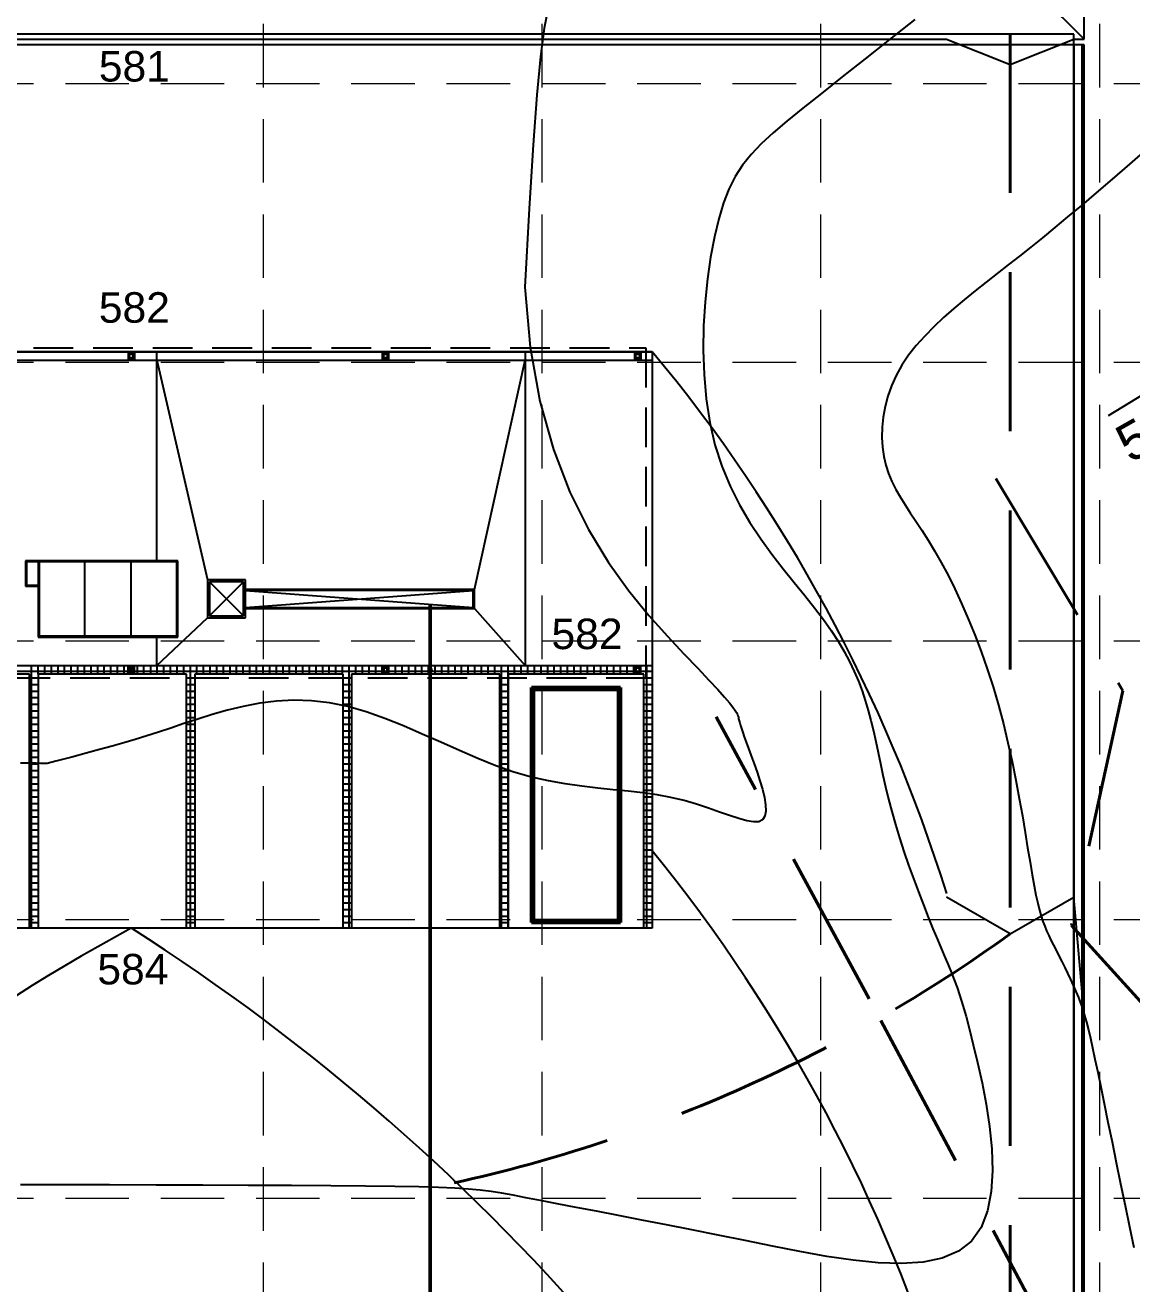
# Model space of a CAD drawing. Header units: inches. Extents: x 638 to 17512, y -393 to 10164.
# Drawn here: x 10956 to 12002, y 7437 to 8626 of the extents above; entities that cross this region are included whole.
import ezdxf
from ezdxf.enums import TextEntityAlignment as Align

# ---------------------------------------------------------------- set-up
doc = ezdxf.new("R2010")
doc.units = ezdxf.units.IN
doc.header["$LTSCALE"] = 600
doc.header["$MEASUREMENT"] = 0
for name, pattern in [('CENTERX2', [4, 2.5, -0.5, 0.5, -0.5]), ('DASHEDX2', [1.5, 1, -0.5]), ('HIDDEN', [0.375, 0.25, -0.125])]:
    doc.linetypes.add(name, pattern=pattern)
for name, color, linetype in [('Contour Lines Existing', 8, 'Continuous'), ('EC', 8, 'Continuous'), ('GRID', 254, 'HIDDEN'), ('NEW - CANOPY', 5, 'DASHEDX2'), ('NEW - CONCRETE PADS', 7, 'Continuous'), ('NEW - EDGING', 1, 'Continuous'), ('NEW - FENCE', 5, 'FENCELINE1'), ('NEW - LOT LINES', 5, 'CENTERX2'), ('NEW - MASONRY', 5, 'Continuous'), ('NEW - MASONRY HATCH', 8, 'Continuous'), ('NEW - PAVING', 5, 'Continuous'), ('NEW - SEWER SITE', 5, 'Continuous'), ('NEW - STRUCTURES', 5, 'Continuous'), ('PC', 3, 'Continuous')]:
    doc.layers.add(name, color=color, linetype=linetype)
doc.layers.add('Contour Lines Flow', color=4, linetype='HIDDEN', lineweight=40)
doc.styles.get("Standard").update_dxf_attribs({"font": 'ARIAL.TTF'})
doc.linetypes.add('FENCELINE1', pattern='A,0.25,-0.1,[133,ltypeshp.shx,S=0.1,R=0,X=-0.1,Y=0],-0.1,1', length=1.45)

msp = doc.modelspace()

# ---------------------------------------------------------------- linework, layer by layer
for p, q in [((11053.7, 8316.7), (11053.7, 8310.7)), ((11059.7, 8316.7), (11053.7, 8316.7)), ((11059.7, 8310.7), (11053.7, 8310.7)), ((11059.7, 8316.7), (11059.7, 8310.7)), ((11293.7, 8316.7), (11293.7, 8310.7)), ((11299.7, 8316.7), (11293.7, 8316.7)), ((11299.7, 8310.7), (11293.7, 8310.7)), ((11299.7, 8316.7), (11299.7, 8310.7)), ((11532, 8316.7), (11532, 8310.7)), ((11538, 8316.7), (11532, 8316.7)), ((11538, 8310.7), (11532, 8310.7)), ((11538, 8316.7), (11538, 8310.7)), ((11053.7, 8014.2), (11053.7, 8020.2)), ((11059.7, 8020.2), (11053.7, 8020.2)), ((11059.7, 8014.2), (11053.7, 8014.2)), ((11059.7, 8014.2), (11059.7, 8020.2)), ((11293.7, 8014.2), (11293.7, 8020.2)), ((11299.7, 8020.2), (11293.7, 8020.2)), ((11299.7, 8014.2), (11293.7, 8014.2)), ((11299.7, 8014.2), (11299.7, 8020.2)), ((11532, 8014.2), (11532, 8020.2)), ((11538, 8020.2), (11532, 8020.2)), ((11538, 8014.2), (11532, 8014.2)), ((11538, 8014.2), (11538, 8020.2))]:
    msp.add_line(p, q)
at = {"flags": 128}
for points in [[(11055.2, 8311.9, -0.414214), (11055, 8312.2), (11055, 8315.2, -0.414214), (11055.2, 8315.4), (11058.2, 8315.4, -0.414214), (11058.5, 8315.2), (11058.5, 8312.2, -0.414214), (11058.2, 8311.9)], [(11055.2, 8312, -0.414214), (11055.1, 8312.2), (11055.1, 8315.2, -0.414214), (11055.2, 8315.3), (11058.2, 8315.3, -0.414214), (11058.3, 8315.2), (11058.3, 8312.2, -0.414214), (11058.2, 8312)], [(11295.2, 8311.9, -0.414214), (11295, 8312.2), (11295, 8315.2, -0.414214), (11295.2, 8315.4), (11298.2, 8315.4, -0.414214), (11298.5, 8315.2), (11298.5, 8312.2, -0.414214), (11298.2, 8311.9)], [(11295.2, 8312, -0.414214), (11295.1, 8312.2), (11295.1, 8315.2, -0.414214), (11295.2, 8315.3), (11298.2, 8315.3, -0.414214), (11298.3, 8315.2), (11298.3, 8312.2, -0.414214), (11298.2, 8312)], [(11533.5, 8311.9, -0.414214), (11533.2, 8312.2), (11533.2, 8315.2, -0.414214), (11533.5, 8315.4), (11536.5, 8315.4, -0.414214), (11536.7, 8315.2), (11536.7, 8312.2, -0.414214), (11536.5, 8311.9)], [(11533.5, 8312, -0.414214), (11533.3, 8312.2), (11533.3, 8315.2, -0.414214), (11533.5, 8315.3), (11536.5, 8315.3, -0.414214), (11536.6, 8315.2), (11536.6, 8312.2, -0.414214), (11536.5, 8312)]]:
    msp.add_lwpolyline(points, format="xyb", close=True, dxfattribs=at)
for points in [[(11055.2, 8018.9, 0.414214), (11055, 8018.7), (11055, 8015.7, 0.414214), (11055.2, 8015.4), (11058.2, 8015.4, 0.414214), (11058.5, 8015.7), (11058.5, 8018.7, 0.414214), (11058.2, 8018.9)], [(11055.2, 8018.8, 0.414214), (11055.1, 8018.7), (11055.1, 8015.7, 0.414214), (11055.2, 8015.5), (11058.2, 8015.5, 0.414214), (11058.3, 8015.7), (11058.3, 8018.7, 0.414214), (11058.2, 8018.8)], [(11295.2, 8018.9, 0.414214), (11295, 8018.7), (11295, 8015.7, 0.414214), (11295.2, 8015.4), (11298.2, 8015.4, 0.414214), (11298.5, 8015.7), (11298.5, 8018.7, 0.414214), (11298.2, 8018.9)], [(11295.2, 8018.8, 0.414214), (11295.1, 8018.7), (11295.1, 8015.7, 0.414214), (11295.2, 8015.5), (11298.2, 8015.5, 0.414214), (11298.3, 8015.7), (11298.3, 8018.7, 0.414214), (11298.2, 8018.8)], [(11533.5, 8018.9, 0.414214), (11533.2, 8018.7), (11533.2, 8015.7, 0.414214), (11533.5, 8015.4), (11536.5, 8015.4, 0.414214), (11536.7, 8015.7), (11536.7, 8018.7, 0.414214), (11536.5, 8018.9)], [(11533.5, 8018.8, 0.414214), (11533.3, 8018.7), (11533.3, 8015.7, 0.414214), (11533.5, 8015.5), (11536.5, 8015.5, 0.414214), (11536.6, 8015.7), (11536.6, 8018.7, 0.414214), (11536.5, 8018.8)]]:
    msp.add_lwpolyline(points, format="xyb", close=True)
at = {"layer": 'Contour Lines Existing'}
for p, q in [((11450.3, 8642.1), (11446.7, 8623.2)), ((11796.7, 8631.4), (11772.9, 8612.5)), ((11446.7, 8623.2), (11443.2, 8596.5)), ((11772.9, 8612.5), (11749.8, 8594.3)), ((11443.2, 8596.5), (11439.7, 8560.4)), ((11749.8, 8594.3), (11728.1, 8577.2)), ((11728.1, 8577.2), (11708.4, 8561.6)), ((11439.7, 8560.4), (11436.1, 8513.1)), ((11708.4, 8561.6), (11691, 8547.8)), ((11691, 8547.8), (11675.9, 8535.6)), ((11662.8, 8524.5), (11651.6, 8514.2)), ((11675.9, 8535.6), (11662.8, 8524.5)), ((11436.1, 8513.1), (11432.4, 8453.1)), ((11651.6, 8514.2), (11642, 8504.1)), ((11642, 8504.1), (11633.9, 8493.9)), ((12016.9, 8510.3), (11999.3, 8494.9)), ((11633.9, 8493.9), (11627, 8483.1)), ((11999.3, 8494.9), (11983, 8480.7)), ((11627, 8483.1), (11621.1, 8471.3)), ((11983, 8480.7), (11968, 8467.8)), ((11621.1, 8471.3), (11616, 8458.2)), ((11968, 8467.8), (11954, 8455.9)), ((11432.4, 8453.1), (11428.4, 8378.7)), ((11616, 8458.2), (11611.5, 8443.2)), ((11954, 8455.9), (11941, 8445)), ((11611.5, 8443.2), (11607.4, 8426.1)), ((11941, 8445), (11928.8, 8434.9)), ((11928.8, 8434.9), (11917.2, 8425.4)), ((11607.4, 8426.1), (11603.8, 8407.1)), ((11917.2, 8425.4), (11906.1, 8416.5)), ((11603.8, 8407.1), (11600.8, 8386.6)), ((11895.4, 8408), (11884.9, 8399.7)), ((11906.1, 8416.5), (11895.4, 8408)), ((11884.9, 8399.7), (11874.5, 8391.6)), ((11600.8, 8386.6), (11598.6, 8364.8)), ((11864.1, 8383.4), (11853.7, 8375.2)), ((11874.5, 8391.6), (11864.1, 8383.4)), ((11428.4, 8378.7), (11433.3, 8321.9)), ((11853.7, 8375.2), (11843.4, 8366.8)), ((11598.6, 8364.8), (11597.2, 8342.3)), ((11833.4, 8358.4), (11823.8, 8349.9)), ((11843.4, 8366.8), (11833.4, 8358.4)), ((11823.8, 8349.9), (11814.6, 8341.3)), ((11597.2, 8342.3), (11596.9, 8319.3)), ((11814.6, 8341.3), (11806, 8332.5)), ((11433.3, 8321.9), (11442.6, 8270.9)), ((11798, 8323.5), (11790.8, 8314.3)), ((11806, 8332.5), (11798, 8323.5)), ((11596.9, 8319.3), (11597.6, 8296.1)), ((11790.8, 8314.3), (11784.5, 8304.9)), ((11784.5, 8304.9), (11779.2, 8295.3)), ((11597.6, 8296.1), (11599.7, 8273.3)), ((11779.2, 8295.3), (11774.7, 8285.5)), ((11771.2, 8275.6), (11768.6, 8265.8)), ((11774.7, 8285.5), (11771.2, 8275.6)), ((11442.6, 8270.9), (11455.4, 8225.5)), ((11599.7, 8273.3), (11603, 8251)), ((11768.6, 8265.8), (11766.8, 8255.9)), ((11603, 8251), (11607.9, 8229.7)), ((11766.8, 8255.9), (11765.8, 8246.3)), ((11765.8, 8246.3), (11765.6, 8236.8)), ((11607.9, 8229.7), (11614.4, 8209.6)), ((11765.6, 8236.8), (11766.1, 8227.6)), ((11766.1, 8227.6), (11767.4, 8218.8)), ((11455.4, 8225.5), (11471, 8185.1)), ((11767.4, 8218.8), (11769.3, 8210.4)), ((11614.4, 8209.6), (11622.2, 8190.8)), ((11769.3, 8210.4), (11771.8, 8202.6)), ((11771.8, 8202.6), (11774.9, 8195)), ((11774.9, 8195), (11778.6, 8187.7)), ((11471, 8185.1), (11488.6, 8149.7)), ((11622.2, 8190.8), (11631.1, 8173.1)), ((11778.6, 8187.7), (11782.7, 8180.5)), ((11782.7, 8180.5), (11787.4, 8173.1)), ((11631.1, 8173.1), (11640.8, 8156.5)), ((11787.4, 8173.1), (11792.4, 8165.5)), ((11640.8, 8156.5), (11651.1, 8141)), ((11792.4, 8165.5), (11797.7, 8157.5)), ((11797.7, 8157.5), (11803.4, 8149)), ((11488.6, 8149.7), (11507.4, 8118.6)), ((11803.4, 8149), (11809.3, 8139.7)), ((11651.1, 8141), (11661.7, 8126.4)), ((11809.3, 8139.7), (11815.4, 8129.6)), ((11661.7, 8126.4), (11672.4, 8112.6)), ((11815.4, 8129.6), (11821.7, 8118.6)), ((11507.4, 8118.6), (11526.6, 8091.7)), ((11672.4, 8112.6), (11682.8, 8099.7)), ((11821.7, 8118.6), (11828, 8106.5)), ((11682.8, 8099.7), (11692.8, 8087.5)), ((11828, 8106.5), (11834.4, 8093.6)), ((11526.6, 8091.7), (11545.4, 8068.7)), ((11692.8, 8087.5), (11702, 8075.9)), ((11834.4, 8093.6), (11840.8, 8079.9)), ((11702, 8075.9), (11710.3, 8064.9)), ((11840.8, 8079.9), (11847.2, 8065.5)), ((11545.4, 8068.7), (11563, 8049)), ((11710.3, 8064.9), (11717.7, 8054.4)), ((11847.2, 8065.5), (11853.4, 8050.3)), ((11563, 8049), (11578.6, 8032.5)), ((11717.7, 8054.4), (11724.2, 8044.3)), ((11853.4, 8050.3), (11859.4, 8034.5)), ((11724.2, 8044.3), (11730, 8034.6)), ((11578.6, 8032.5), (11591.7, 8018.8)), ((11730, 8034.6), (11735, 8025.1)), ((11735, 8025.1), (11739.5, 8015.8)), ((11859.4, 8034.5), (11865.1, 8018.1)), ((11591.7, 8018.8), (11602.2, 8007.5)), ((11739.5, 8015.8), (11743.4, 8006.6)), ((11865.1, 8018.1), (11870.6, 8001.3)), ((11602.2, 8007.5), (11610.5, 7998.5)), ((11743.4, 8006.6), (11746.8, 7997.4)), ((11870.6, 8001.3), (11875.6, 7983.9)), ((11610.5, 7998.5), (11616.9, 7991.4)), ((11616.9, 7991.4), (11621.6, 7986)), ((11746.8, 7997.4), (11749.9, 7988.2)), ((11147.6, 7979.1), (11133.2, 7975)), ((11162.5, 7982.7), (11147.6, 7979.1)), ((11178, 7985.6), (11162.5, 7982.7)), ((11193.9, 7987.6), (11178, 7985.6)), ((11210.2, 7988.5), (11193.9, 7987.6)), ((11226.9, 7988.1), (11210.2, 7988.5)), ((11243.9, 7986.1), (11226.9, 7988.1)), ((11261.1, 7982.5), (11243.9, 7986.1)), ((11278.6, 7977.5), (11261.1, 7982.5)), ((11296.1, 7971.3), (11278.6, 7977.5)), ((11621.6, 7986), (11624.9, 7981.9)), ((11624.9, 7981.9), (11627.1, 7978.9)), ((11627.1, 7978.9), (11628.4, 7976.8)), ((11749.9, 7988.2), (11752.6, 7978.8)), ((11752.6, 7978.8), (11755.1, 7969.3)), ((11875.6, 7983.9), (11880.3, 7966.3)), ((11106.4, 7966.4), (11094.1, 7962.2)), ((11119.5, 7970.7), (11106.4, 7966.4)), ((11133.2, 7975), (11119.5, 7970.7)), ((11313.8, 7964.2), (11296.1, 7971.3)), ((11628.4, 7976.8), (11629.1, 7975.1)), ((11629.1, 7975.1), (11629.6, 7973.7)), ((11629.6, 7973.7), (11630, 7972.4)), ((11630, 7972.4), (11630.3, 7970.9)), ((11630.3, 7970.9), (11630.8, 7969.1)), ((11630.8, 7969.1), (11631.3, 7967.1)), ((11631.3, 7967.1), (11632, 7964.7)), ((11755.1, 7969.3), (11757.5, 7959.5)), ((11880.3, 7966.3), (11884.6, 7948.4)), ((11071.4, 7954.8), (11060.5, 7951.5)), ((11082.5, 7958.4), (11071.4, 7954.8)), ((11094.1, 7962.2), (11082.5, 7958.4)), ((11331.4, 7956.6), (11313.8, 7964.2)), ((11349.1, 7948.8), (11331.4, 7956.6)), ((11632, 7964.7), (11632.9, 7961.7)), ((11632.9, 7961.7), (11634.1, 7958.1)), ((11634.1, 7958.1), (11635.5, 7953.9)), ((11635.5, 7953.9), (11637.3, 7948.9)), ((11757.5, 7959.5), (11759.7, 7949.5)), ((11026.7, 7941.9), (11014.2, 7938.5)), ((11038.5, 7945.1), (11026.7, 7941.9)), ((11049.7, 7948.3), (11038.5, 7945.1)), ((11060.5, 7951.5), (11049.7, 7948.3)), ((11366.6, 7941), (11349.1, 7948.8)), ((11637.3, 7948.9), (11639.5, 7942.9)), ((11639.5, 7942.9), (11642, 7936.1)), ((11759.7, 7949.5), (11762, 7939.3)), ((11884.6, 7948.4), (11888.5, 7930.6)), ((10985.4, 7930.9), (10977.4, 7928.8)), ((11000.5, 7934.9), (10985.4, 7930.9)), ((11014.2, 7938.5), (11000.5, 7934.9)), ((11384, 7933.5), (11366.6, 7941)), ((11401.1, 7926.7), (11384, 7933.5)), ((11642, 7936.1), (11644.8, 7928.6)), ((11762, 7939.3), (11764.2, 7928.7)), ((11888.5, 7930.6), (11892, 7913)), ((10957.4, 7929.1), (10952.1, 7929.2)), ((10962.3, 7929), (10957.4, 7929.1)), ((10966.8, 7929), (10962.3, 7929)), ((10970.9, 7928.9), (10966.8, 7929)), ((10974.5, 7928.9), (10970.9, 7928.9)), ((10977.4, 7928.8), (10974.5, 7928.9)), ((11418, 7920.7), (11401.1, 7926.7)), ((11434.5, 7916), (11418, 7920.7)), ((11644.8, 7928.6), (11647.7, 7920.6)), ((11647.7, 7920.6), (11650.4, 7912.4)), ((11764.2, 7928.7), (11766.6, 7917.9)), ((11766.6, 7917.9), (11769.1, 7906.7)), ((11450.7, 7912.3), (11434.5, 7916)), ((11466.6, 7909.4), (11450.7, 7912.3)), ((11482.1, 7907.2), (11466.6, 7909.4)), ((11497.2, 7905.4), (11482.1, 7907.2)), ((11650.4, 7912.4), (11652.8, 7904.4)), ((11769.1, 7906.7), (11771.9, 7895.2)), ((11892, 7913), (11895.2, 7895.8)), ((11511.8, 7903.9), (11497.2, 7905.4)), ((11526.1, 7902.5), (11511.8, 7903.9)), ((11539.9, 7901), (11526.1, 7902.5)), ((11553.3, 7899.1), (11539.9, 7901)), ((11566.3, 7896.7), (11553.3, 7899.1)), ((11578.7, 7893.7), (11566.3, 7896.7)), ((11652.8, 7904.4), (11654.6, 7896.8)), ((11654.6, 7896.8), (11655.7, 7889.8)), ((11771.9, 7895.2), (11774.9, 7883.4)), ((11895.2, 7895.8), (11898.2, 7879.3)), ((11590.6, 7890.3), (11578.7, 7893.7)), ((11601.8, 7886.6), (11590.6, 7890.3)), ((11612.3, 7882.9), (11601.8, 7886.6)), ((11621.8, 7879.6), (11612.3, 7882.9)), ((11655.9, 7883.7), (11655, 7878.9)), ((11655.7, 7889.8), (11655.9, 7883.7)), ((11774.9, 7883.4), (11778.4, 7871.1)), ((11630.4, 7876.7), (11621.8, 7879.6)), ((11637.9, 7874.7), (11630.4, 7876.7)), ((11644.2, 7873.6), (11637.9, 7874.7)), ((11649.2, 7873.8), (11644.2, 7873.6)), ((11652.9, 7875.5), (11649.2, 7873.8)), ((11655, 7878.9), (11652.9, 7875.5)), ((11778.4, 7871.1), (11782.2, 7858.6)), ((11898.2, 7879.3), (11900.8, 7863.6)), ((11782.2, 7858.6), (11786.4, 7845.7)), ((11900.8, 7863.6), (11903.2, 7849)), ((11903.2, 7849), (11905.5, 7835.6)), ((11786.4, 7845.7), (11790.8, 7832.8)), ((11905.5, 7835.6), (11907.5, 7823.7)), ((11790.8, 7832.8), (11795.4, 7820)), ((11907.5, 7823.7), (11909.4, 7813.3)), ((11795.4, 7820), (11800.1, 7807.4)), ((11909.4, 7813.3), (11911.1, 7804.5)), ((11800.1, 7807.4), (11804.8, 7795.2)), ((11911.1, 7804.5), (11912.8, 7796.8)), ((11804.8, 7795.2), (11809.4, 7783.5)), ((11912.8, 7796.8), (11914.4, 7790.3)), ((11914.4, 7790.3), (11916, 7784.6)), ((11809.4, 7783.5), (11813.8, 7772.6)), ((11916, 7784.6), (11917.6, 7779.5)), ((11917.6, 7779.5), (11919.3, 7775)), ((11919.3, 7775), (11921.1, 7770.7)), ((11813.8, 7772.6), (11818, 7762.4)), ((11921.1, 7770.7), (11923.1, 7766.4)), ((11923.1, 7766.4), (11925.2, 7762)), ((11818, 7762.4), (11821.9, 7753.3)), ((11821.9, 7753.3), (11825.3, 7745.3)), ((11925.2, 7762), (11927.6, 7757.3)), ((11927.6, 7757.3), (11930.1, 7752.4)), ((11930.1, 7752.4), (11932.7, 7747.2)), ((11825.3, 7745.3), (11828.4, 7738)), ((11932.7, 7747.2), (11935.4, 7741.8)), ((11935.4, 7741.8), (11938.2, 7736.2)), ((11828.4, 7738), (11831.2, 7731.1)), ((11831.2, 7731.1), (11833.9, 7724.3)), ((11938.2, 7736.2), (11941, 7730.6)), ((11941, 7730.6), (11943.7, 7724.9)), ((11833.9, 7724.3), (11836.6, 7717.1)), ((11836.6, 7717.1), (11839.2, 7709.3)), ((11943.7, 7724.9), (11946.3, 7719.2)), ((11946.3, 7719.2), (11948.8, 7713.5)), ((11839.2, 7709.3), (11842, 7700.3)), ((11948.8, 7713.5), (11951.1, 7707.9)), ((11951.1, 7707.9), (11953.2, 7702.4)), ((11842, 7700.3), (11845, 7689.9)), ((11953.2, 7702.4), (11955.2, 7696.8)), ((11955.2, 7696.8), (11957, 7690.9)), ((11845, 7689.9), (11848.3, 7677.6)), ((11957, 7690.9), (11958.8, 7684.5)), ((11958.8, 7684.5), (11960.6, 7677.3)), ((11848.3, 7677.6), (11851.9, 7663.1)), ((11960.6, 7677.3), (11962.5, 7669.3)), ((11962.5, 7669.3), (11964.6, 7660.1)), ((11851.9, 7663.1), (11856, 7646.2)), ((11964.6, 7660.1), (11966.8, 7649.5)), ((11856, 7646.2), (11860.2, 7627.3)), ((11966.8, 7649.5), (11969.4, 7637.3)), ((11969.4, 7637.3), (11972.2, 7623.4)), ((11860.2, 7627.3), (11864, 7607)), ((11972.2, 7623.4), (11975.5, 7607.6)), ((11864, 7607), (11867.2, 7586)), ((11975.5, 7607.6), (11979.1, 7590.1)), ((11867.2, 7586), (11869.3, 7564.8)), ((11979.1, 7590.1), (11982.9, 7571.4)), ((11869.3, 7564.8), (11870, 7544.1)), ((11982.9, 7571.4), (11986.9, 7551.8)), ((11986.9, 7551.8), (11991, 7531.6)), ((11870, 7544.1), (11868.8, 7524.4)), ((10993, 7530.8), (10952, 7530.9)), ((11036.1, 7530.7), (10993, 7530.8)), ((11080.2, 7530.6), (11036.1, 7530.7)), ((11124.3, 7530.4), (11080.2, 7530.6)), ((11167.2, 7530.3), (11124.3, 7530.4)), ((11207.9, 7530.1), (11167.2, 7530.3)), ((11245.2, 7529.8), (11207.9, 7530.1)), ((11278, 7529.6), (11245.2, 7529.8)), ((11305.5, 7529.2), (11278, 7529.6)), ((11328.2, 7528.8), (11305.5, 7529.2)), ((11346.9, 7528.3), (11328.2, 7528.8)), ((11362.3, 7527.6), (11346.9, 7528.3)), ((11375.1, 7526.8), (11362.3, 7527.6)), ((11386.3, 7525.7), (11375.1, 7526.8)), ((11396.5, 7524.4), (11386.3, 7525.7)), ((11991, 7531.6), (11995.2, 7511.3)), ((11406.5, 7522.8), (11396.5, 7524.4)), ((11417.2, 7520.9), (11406.5, 7522.8)), ((11429.2, 7518.6), (11417.2, 7520.9)), ((11443.1, 7515.9), (11429.2, 7518.6)), ((11459, 7512.9), (11443.1, 7515.9)), ((11868.8, 7524.4), (11865.3, 7506.3)), ((11476.8, 7509.5), (11459, 7512.9)), ((11496.1, 7505.8), (11476.8, 7509.5)), ((11516.9, 7501.8), (11496.1, 7505.8)), ((11539, 7497.5), (11516.9, 7501.8)), ((11865.3, 7506.3), (11859.3, 7490.6)), ((11995.2, 7511.3), (11999.4, 7491.1)), ((11562.1, 7493), (11539, 7497.5)), ((11586.2, 7488.2), (11562.1, 7493)), ((11859.3, 7490.6), (11850.2, 7477.7)), ((11999.4, 7491.1), (12003.5, 7471.5)), ((11611.1, 7483.3), (11586.2, 7488.2)), ((11636.5, 7478.1), (11611.1, 7483.3)), ((11662.3, 7472.8), (11636.5, 7478.1)), ((11688.2, 7467.7), (11662.3, 7472.8)), ((11713.6, 7463.2), (11688.2, 7467.7)), ((11837.8, 7468.1), (11822.5, 7461.6)), ((11850.2, 7477.7), (11837.8, 7468.1)), ((11738.4, 7459.5), (11713.6, 7463.2)), ((11762, 7457.2), (11738.4, 7459.5)), ((11784.2, 7456.5), (11762, 7457.2)), ((11804.5, 7457.9), (11784.2, 7456.5)), ((11822.5, 7461.6), (11804.5, 7457.9))]:
    msp.add_line(p, q, dxfattribs=at)
at = {"layer": 'Contour Lines Flow', "color": 35}
for p, q in [((11886.7, 8617.7), (11886.7, 4491.3)), ((11873.3, 8198), (11993.1, 7997.3)), ((11993.1, 7997.3), (11944.5, 7775.9)), ((11753.5, 7706.6), (11609, 7972.9)), ((11944.5, 7775.9), (12175.7, 7520.5)), ((11941.3, 7355.3), (11753.5, 7706.6))]:
    msp.add_line(p, q, dxfattribs=at)
msp.add_arc((11056.7, 8917.4), 1417.9, 282.4189, 305.8299, dxfattribs=at)
at = {"layer": 'EC', "color": 35}
msp.add_line((12019.4, 8281.8), (11979.2, 8257), dxfattribs=at)
at = {"layer": 'GRID', "color": 252, "linetype": 'HIDDEN', "lineweight": 0, "ltscale": 0.4}
for p, q in [((11181.2, 9887.4), (11181.2, 672.4)), ((11444.5, 9887.4), (11444.5, 672.4)), ((11707.7, 9887.4), (11707.7, 672.4)), ((11971, 9887.4), (11971, 672.4)), ((914.5, 8571.1), (17236, 8571.1)), ((914.5, 8307.9), (17236, 8307.9)), ((914.5, 8044.6), (17236, 8044.6)), ((914.5, 7781.4), (17236, 7781.4)), ((914.5, 7518.1), (17236, 7518.1))]:
    msp.add_line(p, q, dxfattribs=at)
at = {"layer": 'NEW - CANOPY', "color": 7, "ltscale": 0.0625}
for p, q in [((10570.7, 8321.4), (11542.7, 8321.4)), ((11542.7, 8321.4), (11542.7, 8009.4)), ((11542.7, 8009.4), (10578.5, 8009.4))]:
    msp.add_line(p, q, dxfattribs=at)
at = {"layer": 'NEW - CONCRETE PADS', "color": 7, "ltscale": 0.0625}
for p, q in [((10564.7, 8317.7), (11548.7, 8317.7)), ((11080.7, 8120.2), (11080.7, 8317.7)), ((11428.7, 8317.7), (11428.7, 8021.2)), ((11548.7, 8317.7), (11548.7, 8309.7)), ((10564.7, 8309.7), (11548.7, 8309.7)), ((11080.7, 8309.7), (11128.7, 8102.2)), ((11380.7, 8093.2), (11428.7, 8309.7)), ((11164.7, 8102.2), (11128.7, 8102.2)), ((11128.7, 8102.2), (11128.7, 8066.2)), ((11130.7, 8100.2), (11162.7, 8068.2)), ((11162.7, 8100.2), (11130.7, 8068.2)), ((11162.7, 8100.2), (11130.7, 8100.2)), ((11130.7, 8100.2), (11130.7, 8068.2)), ((11162.7, 8068.2), (11162.7, 8100.2)), ((11164.7, 8066.2), (11164.7, 8102.2)), ((11380.7, 8093.2), (11164.7, 8093.2)), ((11164.7, 8076.2), (11379.7, 8092.2)), ((11164.7, 8092.2), (11379.7, 8076.2)), ((11379.7, 8092.2), (11164.7, 8092.2)), ((11379.7, 8076.2), (11379.7, 8092.2)), ((11380.7, 8075.2), (11380.7, 8093.2)), ((11164.7, 8076.2), (11379.7, 8076.2)), ((11164.7, 8075.2), (11380.7, 8075.2)), ((11380.7, 8075.2), (11428.7, 8021.2)), ((11080.7, 8021.2), (11128.7, 8066.2)), ((11128.7, 8066.2), (11164.7, 8066.2)), ((11130.7, 8068.2), (11162.7, 8068.2)), ((11080.7, 8021.2), (11080.7, 8048.2))]:
    msp.add_line(p, q, dxfattribs=at)
at = {"layer": 'NEW - CONCRETE PADS', "color": 7}
for p, q in [((10564.7, 8021.2), (11548.7, 8021.2)), ((11548.7, 8021.2), (11548.7, 7773.2)), ((11548.7, 7773.2), (10564.7, 7773.2))]:
    msp.add_line(p, q, dxfattribs=at)
at = {"layer": 'NEW - EDGING', "color": 7, "ltscale": 0.0625}
for p, q in [((11946.7, 8607.7), (11946.7, 2553.3)), ((11954.7, 8607.7), (11946.7, 8607.7)), ((11946.7, 8607.7), (11946.7, 8607.7)), ((11954.7, 2553.3), (11954.7, 8607.7))]:
    msp.add_line(p, q, dxfattribs=at)
at = {"layer": 'NEW - FENCE', "color": 7, "ltscale": 0.0625}
for p, q in [((11956.7, 8607.7), (10156.7, 8607.7)), ((11956.7, 3658.7), (11956.7, 8607.7))]:
    msp.add_line(p, q, dxfattribs=at)
at = {"layer": 'NEW - LOT LINES', "color": 7, "ltscale": 0.0625}
msp.add_line((11956.7, 5653.7), (11956.7, 8747.7), dxfattribs=at)
at = {"layer": 'NEW - MASONRY', "color": 7, "ltscale": 0.0625}
for p, q in [((10564.7, 8021.2), (11548.7, 8021.2)), ((10960.7, 8013.2), (10820.7, 8013.2)), ((10960.7, 7773.2), (10960.7, 8013.2)), ((11108.7, 8013.2), (10968.7, 8013.2)), ((10968.7, 8013.2), (10968.7, 7773.2)), ((11108.7, 7773.2), (11108.7, 8013.2)), ((11256.7, 8013.2), (11116.7, 8013.2)), ((11116.7, 8013.2), (11116.7, 7773.2)), ((11256.7, 7773.2), (11256.7, 8013.2)), ((11404.7, 8013.2), (11264.7, 8013.2)), ((11264.7, 8013.2), (11264.7, 7773.2)), ((11404.7, 7773.2), (11404.7, 8013.2)), ((11412.7, 8013.2), (11412.7, 7773.2)), ((11540.7, 8013.2), (11412.7, 8013.2)), ((11540.7, 7773.2), (11540.7, 8013.2)), ((11548.7, 8021.2), (11548.7, 7773.2)), ((10968.7, 7773.2), (10960.7, 7773.2)), ((11116.7, 7773.2), (11108.7, 7773.2)), ((11264.7, 7773.2), (11256.7, 7773.2)), ((11412.7, 7773.2), (11404.7, 7773.2)), ((11548.7, 7773.2), (11540.7, 7773.2))]:
    msp.add_line(p, q, dxfattribs=at)
at = {"layer": 'NEW - MASONRY HATCH', "color": 7}
for p, q in [((10564.7, 8016), (11548.7, 8016)), ((10962.5, 7773.2), (10962.5, 8021.2)), ((10968.7, 8013.2), (10968.7, 8021.2)), ((10975, 8013.2), (10975, 8021.2)), ((10981.2, 8013.2), (10981.2, 8021.2)), ((10987.5, 8013.2), (10987.5, 8021.2)), ((10993.7, 8013.2), (10993.7, 8021.2)), ((11000, 8013.2), (11000, 8021.2)), ((11006.2, 8013.2), (11006.2, 8021.2)), ((11012.5, 8013.2), (11012.5, 8021.2)), ((11018.7, 8013.2), (11018.7, 8021.2)), ((11025, 8013.2), (11025, 8021.2)), ((11031.2, 8013.2), (11031.2, 8021.2)), ((11037.5, 8013.2), (11037.5, 8021.2)), ((11043.7, 8013.2), (11043.7, 8021.2)), ((11050, 8013.2), (11050, 8021.2)), ((11056.2, 8013.2), (11056.2, 8021.2)), ((11062.5, 8013.2), (11062.5, 8021.2)), ((11068.7, 8013.2), (11068.7, 8021.2)), ((11075, 8013.2), (11075, 8021.2)), ((11081.2, 8013.2), (11081.2, 8021.2)), ((11087.5, 8013.2), (11087.5, 8021.2)), ((11093.7, 8013.2), (11093.7, 8021.2)), ((11100, 8013.2), (11100, 8021.2)), ((11106.2, 8013.2), (11106.2, 8021.2)), ((11112.5, 7773.2), (11112.5, 8021.2)), ((11118.7, 8013.2), (11118.7, 8021.2)), ((11125, 8013.2), (11125, 8021.2)), ((11131.2, 8013.2), (11131.2, 8021.2)), ((11137.5, 8013.2), (11137.5, 8021.2)), ((11143.7, 8013.2), (11143.7, 8021.2)), ((11150, 8013.2), (11150, 8021.2)), ((11156.2, 8013.2), (11156.2, 8021.2)), ((11162.5, 8013.2), (11162.5, 8021.2)), ((11168.7, 8013.2), (11168.7, 8021.2)), ((11175, 8013.2), (11175, 8021.2)), ((11181.2, 8013.2), (11181.2, 8021.2)), ((11187.5, 8013.2), (11187.5, 8021.2)), ((11193.7, 8013.2), (11193.7, 8021.2)), ((11200, 8013.2), (11200, 8021.2)), ((11206.2, 8013.2), (11206.2, 8021.2)), ((11212.5, 8013.2), (11212.5, 8021.2)), ((11218.7, 8013.2), (11218.7, 8021.2)), ((11225, 8013.2), (11225, 8021.2)), ((11231.2, 8013.2), (11231.2, 8021.2)), ((11237.5, 8013.2), (11237.5, 8021.2)), ((11243.7, 8013.2), (11243.7, 8021.2)), ((11250, 8013.2), (11250, 8021.2)), ((11256.2, 8013.2), (11256.2, 8021.2)), ((11262.5, 7773.2), (11262.5, 8021.2)), ((11268.7, 8013.2), (11268.7, 8021.2)), ((11275, 8013.2), (11275, 8021.2)), ((11281.2, 8013.2), (11281.2, 8021.2)), ((11287.5, 8013.2), (11287.5, 8021.2)), ((11293.7, 8013.2), (11293.7, 8021.2)), ((11300, 8013.2), (11300, 8021.2)), ((11306.2, 8013.2), (11306.2, 8021.2)), ((11312.5, 8013.2), (11312.5, 8021.2)), ((11318.7, 8013.2), (11318.7, 8021.2)), ((11325, 8013.2), (11325, 8021.2)), ((11331.2, 8013.2), (11331.2, 8021.2)), ((11337.5, 8013.2), (11337.5, 8021.2)), ((11343.7, 8013.2), (11343.7, 8021.2)), ((11350, 8013.2), (11350, 8021.2)), ((11356.2, 8013.2), (11356.2, 8021.2)), ((11362.5, 8013.2), (11362.5, 8021.2)), ((11368.7, 8013.2), (11368.7, 8021.2)), ((11375, 8013.2), (11375, 8021.2)), ((11381.2, 8013.2), (11381.2, 8021.2)), ((11387.5, 8013.2), (11387.5, 8021.2)), ((11393.7, 8013.2), (11393.7, 8021.2)), ((11400, 8013.2), (11400, 8021.2)), ((11406.2, 7773.2), (11406.2, 8021.2)), ((11412.5, 7773.2), (11412.5, 8021.2)), ((11418.7, 8013.2), (11418.7, 8021.2)), ((11425, 8013.2), (11425, 8021.2)), ((11431.2, 8013.2), (11431.2, 8021.2)), ((11437.5, 8013.2), (11437.5, 8021.2)), ((11443.7, 8013.2), (11443.7, 8021.2)), ((11450, 8013.2), (11450, 8021.2)), ((11456.2, 8013.2), (11456.2, 8021.2)), ((11462.5, 8013.2), (11462.5, 8021.2)), ((11468.7, 8013.2), (11468.7, 8021.2)), ((11475, 8013.2), (11475, 8021.2)), ((11481.2, 8013.2), (11481.2, 8021.2)), ((11487.5, 8013.2), (11487.5, 8021.2)), ((11493.7, 8013.2), (11493.7, 8021.2)), ((11500, 8013.2), (11500, 8021.2)), ((11506.2, 8013.2), (11506.2, 8021.2)), ((11512.5, 8013.2), (11512.5, 8021.2)), ((11518.7, 8013.2), (11518.7, 8021.2)), ((11525, 8013.2), (11525, 8021.2)), ((11531.2, 8013.2), (11531.2, 8021.2)), ((11537.5, 8013.2), (11537.5, 8021.2)), ((11543.7, 7773.2), (11543.7, 8021.2)), ((10960.7, 8009.7), (10968.7, 8009.7)), ((10960.7, 8003.5), (10968.7, 8003.5)), ((11108.7, 8009.7), (11116.7, 8009.7)), ((11108.7, 8003.5), (11116.7, 8003.5)), ((11256.7, 8009.7), (11264.7, 8009.7)), ((11256.7, 8003.5), (11264.7, 8003.5)), ((11404.7, 8009.7), (11412.7, 8009.7)), ((11404.7, 8003.5), (11412.7, 8003.5)), ((11540.7, 8009.7), (11548.7, 8009.7)), ((11540.7, 8003.5), (11548.7, 8003.5)), ((10960.7, 7997.2), (10968.7, 7997.2)), ((10960.7, 7991), (10968.7, 7991)), ((11108.7, 7997.2), (11116.7, 7997.2)), ((11108.7, 7991), (11116.7, 7991)), ((11256.7, 7997.2), (11264.7, 7997.2)), ((11256.7, 7991), (11264.7, 7991)), ((11404.7, 7997.2), (11412.7, 7997.2)), ((11404.7, 7991), (11412.7, 7991)), ((11540.7, 7997.2), (11548.7, 7997.2)), ((11540.7, 7991), (11548.7, 7991)), ((10960.7, 7984.7), (10968.7, 7984.7)), ((10960.7, 7978.5), (10968.7, 7978.5)), ((11108.7, 7984.7), (11116.7, 7984.7)), ((11108.7, 7978.5), (11116.7, 7978.5)), ((11256.7, 7984.7), (11264.7, 7984.7)), ((11256.7, 7978.5), (11264.7, 7978.5)), ((11404.7, 7984.7), (11412.7, 7984.7)), ((11404.7, 7978.5), (11412.7, 7978.5)), ((11540.7, 7984.7), (11548.7, 7984.7)), ((11540.7, 7978.5), (11548.7, 7978.5)), ((10960.7, 7972.2), (10968.7, 7972.2)), ((10960.7, 7966), (10968.7, 7966)), ((11108.7, 7972.2), (11116.7, 7972.2)), ((11108.7, 7966), (11116.7, 7966)), ((11256.7, 7972.2), (11264.7, 7972.2)), ((11256.7, 7966), (11264.7, 7966)), ((11404.7, 7972.2), (11412.7, 7972.2)), ((11404.7, 7966), (11412.7, 7966)), ((11540.7, 7972.2), (11548.7, 7972.2)), ((11540.7, 7966), (11548.7, 7966)), ((10960.7, 7959.7), (10968.7, 7959.7)), ((10960.7, 7953.5), (10968.7, 7953.5)), ((11108.7, 7959.7), (11116.7, 7959.7)), ((11108.7, 7953.5), (11116.7, 7953.5)), ((11256.7, 7959.7), (11264.7, 7959.7)), ((11256.7, 7953.5), (11264.7, 7953.5)), ((11404.7, 7959.7), (11412.7, 7959.7)), ((11404.7, 7953.5), (11412.7, 7953.5)), ((11540.7, 7959.7), (11548.7, 7959.7)), ((11540.7, 7953.5), (11548.7, 7953.5)), ((10960.7, 7947.2), (10968.7, 7947.2)), ((11108.7, 7947.2), (11116.7, 7947.2)), ((11256.7, 7947.2), (11264.7, 7947.2)), ((11404.7, 7947.2), (11412.7, 7947.2)), ((11540.7, 7947.2), (11548.7, 7947.2)), ((10960.7, 7941), (10968.7, 7941)), ((10960.7, 7934.7), (10968.7, 7934.7)), ((11108.7, 7941), (11116.7, 7941)), ((11108.7, 7934.7), (11116.7, 7934.7)), ((11256.7, 7941), (11264.7, 7941)), ((11256.7, 7934.7), (11264.7, 7934.7)), ((11404.7, 7941), (11412.7, 7941)), ((11404.7, 7934.7), (11412.7, 7934.7)), ((11540.7, 7941), (11548.7, 7941)), ((11540.7, 7934.7), (11548.7, 7934.7)), ((10960.7, 7928.5), (10968.7, 7928.5)), ((10960.7, 7922.2), (10968.7, 7922.2)), ((11108.7, 7928.5), (11116.7, 7928.5)), ((11108.7, 7922.2), (11116.7, 7922.2)), ((11256.7, 7928.5), (11264.7, 7928.5)), ((11256.7, 7922.2), (11264.7, 7922.2)), ((11404.7, 7928.5), (11412.7, 7928.5)), ((11404.7, 7922.2), (11412.7, 7922.2)), ((11540.7, 7928.5), (11548.7, 7928.5)), ((11540.7, 7922.2), (11548.7, 7922.2)), ((10960.7, 7916), (10968.7, 7916)), ((10960.7, 7909.7), (10968.7, 7909.7)), ((11108.7, 7916), (11116.7, 7916)), ((11108.7, 7909.7), (11116.7, 7909.7)), ((11256.7, 7916), (11264.7, 7916)), ((11256.7, 7909.7), (11264.7, 7909.7)), ((11404.7, 7916), (11412.7, 7916)), ((11404.7, 7909.7), (11412.7, 7909.7)), ((11540.7, 7916), (11548.7, 7916)), ((11540.7, 7909.7), (11548.7, 7909.7)), ((10960.7, 7903.5), (10968.7, 7903.5)), ((10960.7, 7897.2), (10968.7, 7897.2)), ((11108.7, 7903.5), (11116.7, 7903.5)), ((11108.7, 7897.2), (11116.7, 7897.2)), ((11256.7, 7903.5), (11264.7, 7903.5)), ((11256.7, 7897.2), (11264.7, 7897.2)), ((11404.7, 7903.5), (11412.7, 7903.5)), ((11404.7, 7897.2), (11412.7, 7897.2)), ((11540.7, 7903.5), (11548.7, 7903.5)), ((11540.7, 7897.2), (11548.7, 7897.2)), ((10960.7, 7891), (10968.7, 7891)), ((10960.7, 7884.7), (10968.7, 7884.7)), ((11108.7, 7891), (11116.7, 7891)), ((11108.7, 7884.7), (11116.7, 7884.7)), ((11256.7, 7891), (11264.7, 7891)), ((11256.7, 7884.7), (11264.7, 7884.7)), ((11404.7, 7891), (11412.7, 7891)), ((11404.7, 7884.7), (11412.7, 7884.7)), ((11540.7, 7891), (11548.7, 7891)), ((11540.7, 7884.7), (11548.7, 7884.7)), ((10960.7, 7878.5), (10968.7, 7878.5)), ((10960.7, 7872.2), (10968.7, 7872.2)), ((11108.7, 7878.5), (11116.7, 7878.5)), ((11108.7, 7872.2), (11116.7, 7872.2)), ((11256.7, 7878.5), (11264.7, 7878.5)), ((11256.7, 7872.2), (11264.7, 7872.2)), ((11404.7, 7878.5), (11412.7, 7878.5)), ((11404.7, 7872.2), (11412.7, 7872.2)), ((11540.7, 7878.5), (11548.7, 7878.5)), ((11540.7, 7872.2), (11548.7, 7872.2)), ((10960.7, 7866), (10968.7, 7866)), ((10960.7, 7859.7), (10968.7, 7859.7)), ((11108.7, 7866), (11116.7, 7866)), ((11108.7, 7859.7), (11116.7, 7859.7)), ((11256.7, 7866), (11264.7, 7866)), ((11256.7, 7859.7), (11264.7, 7859.7)), ((11404.7, 7866), (11412.7, 7866)), ((11404.7, 7859.7), (11412.7, 7859.7)), ((11540.7, 7866), (11548.7, 7866)), ((11540.7, 7859.7), (11548.7, 7859.7)), ((10960.7, 7853.5), (10968.7, 7853.5)), ((10960.7, 7847.2), (10968.7, 7847.2)), ((11108.7, 7853.5), (11116.7, 7853.5)), ((11108.7, 7847.2), (11116.7, 7847.2)), ((11256.7, 7853.5), (11264.7, 7853.5)), ((11256.7, 7847.2), (11264.7, 7847.2)), ((11404.7, 7853.5), (11412.7, 7853.5)), ((11404.7, 7847.2), (11412.7, 7847.2)), ((11540.7, 7853.5), (11548.7, 7853.5)), ((11540.7, 7847.2), (11548.7, 7847.2)), ((10960.7, 7841), (10968.7, 7841)), ((10960.7, 7834.7), (10968.7, 7834.7)), ((11108.7, 7841), (11116.7, 7841)), ((11108.7, 7834.7), (11116.7, 7834.7)), ((11256.7, 7841), (11264.7, 7841)), ((11256.7, 7834.7), (11264.7, 7834.7)), ((11404.7, 7841), (11412.7, 7841)), ((11404.7, 7834.7), (11412.7, 7834.7)), ((11540.7, 7841), (11548.7, 7841)), ((11540.7, 7834.7), (11548.7, 7834.7)), ((10960.7, 7828.5), (10968.7, 7828.5)), ((11108.7, 7828.5), (11116.7, 7828.5)), ((11256.7, 7828.5), (11264.7, 7828.5)), ((11404.7, 7828.5), (11412.7, 7828.5)), ((11540.7, 7828.5), (11548.7, 7828.5)), ((10960.7, 7822.2), (10968.7, 7822.2)), ((10960.7, 7816), (10968.7, 7816)), ((11108.7, 7822.2), (11116.7, 7822.2)), ((11108.7, 7816), (11116.7, 7816)), ((11256.7, 7822.2), (11264.7, 7822.2)), ((11256.7, 7816), (11264.7, 7816)), ((11404.7, 7822.2), (11412.7, 7822.2)), ((11404.7, 7816), (11412.7, 7816)), ((11540.7, 7822.2), (11548.7, 7822.2)), ((11540.7, 7816), (11548.7, 7816)), ((10960.7, 7809.7), (10968.7, 7809.7)), ((10960.7, 7803.5), (10968.7, 7803.5)), ((11108.7, 7809.7), (11116.7, 7809.7)), ((11108.7, 7803.5), (11116.7, 7803.5)), ((11256.7, 7809.7), (11264.7, 7809.7)), ((11256.7, 7803.5), (11264.7, 7803.5)), ((11404.7, 7809.7), (11412.7, 7809.7)), ((11404.7, 7803.5), (11412.7, 7803.5)), ((11540.7, 7809.7), (11548.7, 7809.7)), ((11540.7, 7803.5), (11548.7, 7803.5)), ((10960.7, 7797.2), (10968.7, 7797.2)), ((10960.7, 7791), (10968.7, 7791)), ((11108.7, 7797.2), (11116.7, 7797.2)), ((11108.7, 7791), (11116.7, 7791)), ((11256.7, 7797.2), (11264.7, 7797.2)), ((11256.7, 7791), (11264.7, 7791)), ((11404.7, 7797.2), (11412.7, 7797.2)), ((11404.7, 7791), (11412.7, 7791)), ((11540.7, 7797.2), (11548.7, 7797.2)), ((11540.7, 7791), (11548.7, 7791)), ((10960.7, 7784.7), (10968.7, 7784.7)), ((10960.7, 7778.5), (10968.7, 7778.5)), ((11108.7, 7784.7), (11116.7, 7784.7)), ((11108.7, 7778.5), (11116.7, 7778.5)), ((11256.7, 7784.7), (11264.7, 7784.7)), ((11256.7, 7778.5), (11264.7, 7778.5)), ((11404.7, 7784.7), (11412.7, 7784.7)), ((11404.7, 7778.5), (11412.7, 7778.5)), ((11540.7, 7784.7), (11548.7, 7784.7)), ((11540.7, 7778.5), (11548.7, 7778.5))]:
    msp.add_line(p, q, dxfattribs=at)
at = {"layer": 'NEW - PAVING', "color": 7, "ltscale": 0.0625}
for p, q in [((11946.7, 8617.7), (10166.7, 8617.7)), ((11946.7, 2551.4), (11946.7, 8617.7))]:
    msp.add_line(p, q, dxfattribs=at)
at = {"layer": 'NEW - SEWER SITE', "color": 7}
msp.add_line((11339.9, 8078.7), (11338.4, 8078.7), dxfattribs=at)
at = {"layer": 'NEW - SEWER SITE', "color": 7, "ltscale": 0.0625}
for p, q in [((11338.4, 8018.3), (11338.4, 8078.7)), ((11339.9, 8018.3), (11339.9, 8078.7)), ((11338.4, 5685.3), (11338.4, 8016.3)), ((11339.9, 5685.3), (11339.9, 8016.3))]:
    msp.add_line(p, q, dxfattribs=at)
at = {"layer": 'NEW - SEWER SITE', "color": 7}
msp.add_circle((11339.2, 8017.3), 1.25, dxfattribs=at)
for start, end in [(0, 180), (180, 0)]:
    msp.add_arc((11339.2, 8017.3), 1.12, start, end, dxfattribs=at)
at = {"layer": 'NEW - STRUCTURES', "color": 7, "ltscale": 0.0625}
for p, q in [((10968.7, 8120.2), (10956.7, 8120.2)), ((10956.7, 8120.2), (10956.7, 8096.2)), ((11100.7, 8120.2), (10968.7, 8120.2)), ((10968.7, 8120.2), (10968.7, 8048.2)), ((11012.7, 8048.2), (11012.7, 8120.2)), ((11056.7, 8048.2), (11056.7, 8120.2)), ((11100.7, 8048.2), (11100.7, 8120.2)), ((10968.7, 8119.2), (10957.7, 8119.2)), ((10957.7, 8119.2), (10957.7, 8097.2)), ((11099.7, 8119.2), (10969.7, 8119.2)), ((10969.7, 8119.2), (10969.7, 8049.2)), ((11099.7, 8049.2), (11099.7, 8119.2)), ((10956.7, 8096.2), (10968.7, 8096.2)), ((10957.7, 8097.2), (10968.7, 8097.2)), ((10969.7, 8049.2), (11099.7, 8049.2)), ((10968.7, 8048.2), (11100.7, 8048.2))]:
    msp.add_line(p, q, dxfattribs=at)
at = {"layer": 'NEW - STRUCTURES', "color": 7, "lineweight": 50, "ltscale": 0.0625}
for p, q in [((11518.7, 8000.5), (11434.7, 8000.5)), ((11434.7, 8000.5), (11434.7, 7778.6)), ((11516.7, 7998.5), (11436.7, 7998.5)), ((11436.7, 7998.5), (11436.7, 7780.6)), ((11516.7, 7780.6), (11516.7, 7998.5)), ((11518.7, 7778.6), (11518.7, 8000.5)), ((11434.7, 7778.6), (11518.7, 7778.6)), ((11436.7, 7780.6), (11516.7, 7780.6))]:
    msp.add_line(p, q, dxfattribs=at)
at = {"layer": 'PC', "color": 35}
for p, q in [((11956.7, 8612.8), (11956.7, 8758.4)), ((11956.7, 8612.8), (11889.3, 8680.2)), ((10286.7, 8612.8), (11826.7, 8612.8)), ((11826.7, 8612.8), (11886.7, 8588.9)), ((11886.7, 8588.9), (11946.7, 8612.8)), ((11946.7, 8612.8), (11956.7, 8612.8)), ((11548.7, 8317.7), (10564.7, 8317.7)), ((11548.7, 8317.7), (11548.7, 8021.2)), ((10564.7, 8021.2), (11548.7, 8021.2)), ((11886.7, 7767.8), (11826.7, 7802.5)), ((11886.7, 7767.8), (11946.7, 7802.5)), ((11956.7, 7691.7), (11946.7, 7802.5)), ((11056.8, 7773.2), (11056.6, 7773.2))]:
    msp.add_line(p, q, dxfattribs=at)
for centre, radius, start, end in [((10393.6, 7358.8), 1501.3, 17.3312, 39.6979), ((10346.3, 6871), 1548.2, 17.0237, 39.0474), ((11896.9, 6213.7), 1771.4, 118.3163, 155.3629), ((9989.5, 6092.7), 1990.7, 22.6503, 57.5792)]:
    msp.add_arc(centre, radius, start, end, dxfattribs=at)

# ---------------------------------------------------------------- texts
at = {"layer": 'EC', "color": 35}
msp.add_text('584', height=36, rotation=29.6212, dxfattribs=at).set_placement((12036.7, 8232.6), align=Align.CENTER)
at = {"layer": 'PC', "color": 35}
for s, p in [('581', (11059.6, 8587.3)), ('582', (11059.6, 8359.5)), ('582', (11487.1, 8051.2)), ('584', (11058.2, 7734.5))]:
    msp.add_text(s, height=28.8, dxfattribs=at).set_placement(p, align=Align.MIDDLE_CENTER)

doc.saveas('drawing.dxf')
